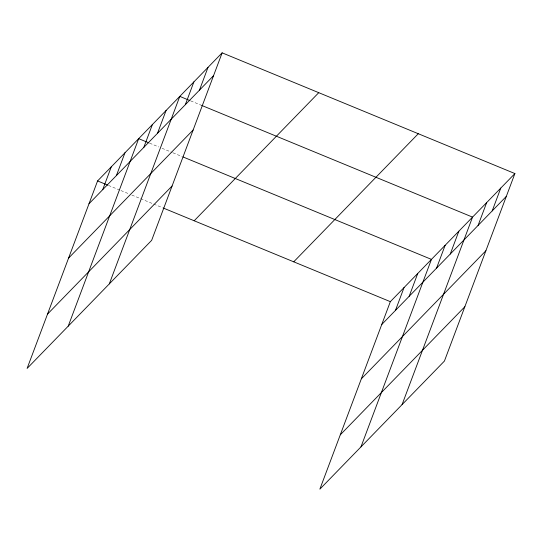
<?xml version="1.0" encoding="UTF-8"?>
<svg xmlns="http://www.w3.org/2000/svg" width="542" height="542" viewBox="0 0 542 542"><rect width="100%" height="100%" fill="white"/><g stroke="black" fill="none" stroke-linecap="round" stroke-linejoin="round"><path stroke-width="0.41" stroke-dasharray="2.71 2.03" d="M190.696 100.887L201.604 105.385M149.592 143.163L158.941 147.017M162.058 148.298L172.187 152.478M172.966 152.797L182.315 156.652M108.488 185.432L120.175 190.249M120.954 190.574L128.745 193.785M131.862 195.073L152.898 203.745M153.677 204.063L162.248 207.6"/><path stroke-width="0.81" d="M222.139 52.838L97.58 180.933L27.1 368.438L151.658 240.343L222.139 52.838L514.9 173.562L444.42 361.067L319.861 489.162L390.342 301.657L514.9 173.562M102.702 189.666L111.279 166.841M116.401 175.581L124.978 152.749M68.204 326.169L138.684 138.664L148.813 142.837M143.806 147.397L152.383 124.572M157.505 133.305L166.082 110.48M109.308 283.893L179.788 96.388L189.917 100.568M185.323 104.701L193.9 81.869M199.442 90.182L208.02 67.357M395.464 310.397L404.041 287.565M409.163 296.305L417.747 273.48M360.965 446.893L431.446 259.388L183.094 156.977M436.567 268.121L445.145 245.296M450.267 254.029L458.85 231.204M402.069 404.617L472.549 217.112L201.604 105.385M478.085 225.425L486.669 202.6M492.204 210.906L500.781 188.081M88.996 203.758L213.555 75.663M68.57 258.107L193.128 130.005M47.527 314.096L172.085 186.001M194.192 220.77L318.75 92.675M293.73 261.82L418.288 133.725M381.764 324.482L506.323 196.387M361.338 378.831L485.896 250.729M340.288 434.819L464.846 306.725M97.58 180.933L107.709 185.113M163.027 207.925L390.342 301.657"/></g></svg>
